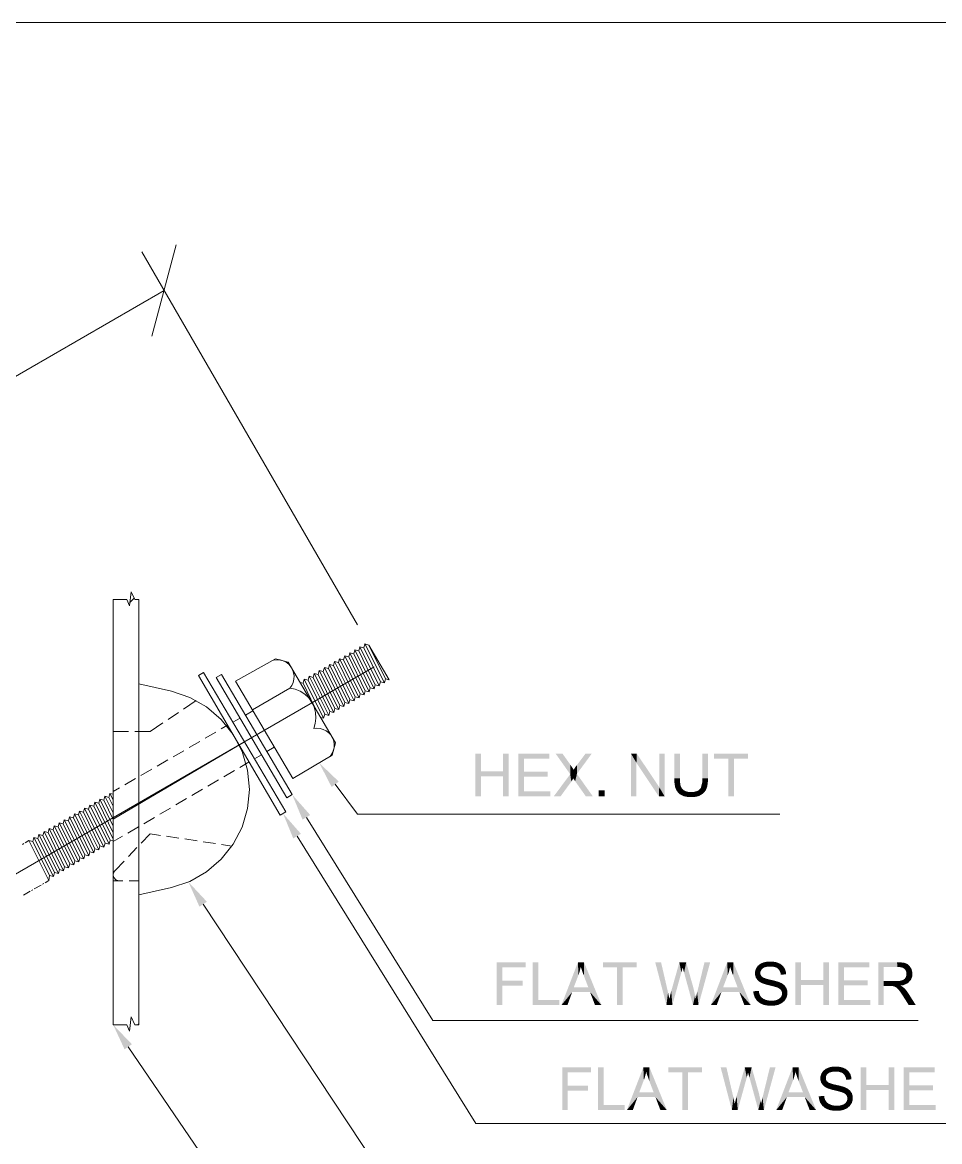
# Model space of a CAD drawing. Header units: millimetres. Extents: x 2 to 579, y 1 to 405.
# Drawn here: x 190.09 to 208.62, y 130.6 to 153.2 of the extents above; entities that cross this region are included whole.
import ezdxf

# ---------------------------------------------------------------- set-up
doc = ezdxf.new("R2010")
doc.units = ezdxf.units.MM
doc.linetypes.add('XKITLINE00', pattern=[0])
doc.layers.add('LinkedObject', color=7, linetype='Continuous', lineweight=0)

# ---------------------------------------------------------------- blocks, each defined once
blk = doc.blocks.new('*A4')
at = {"layer": 'LinkedObject'}
for color, points in [(7, [(199.352, 138.079), (199.238, 137.57), (199.238, 138.434)]), (7, [(199.352, 138.079), (199.238, 138.434), (199.352, 138.434)]), (7, [(199.915, 138.434), (199.801, 138.079), (199.801, 138.434)]), (7, [(199.801, 137.977), (199.801, 138.079), (199.915, 138.434)]), (7, [(199.801, 137.977), (199.915, 138.434), (199.915, 137.57)]), (7, [(200.221, 138.068), (200.107, 137.57), (200.107, 138.434)]), (7, [(200.221, 138.068), (200.107, 138.434), (200.221, 138.333)]), (7, [(200.732, 138.333), (200.107, 138.434), (200.732, 138.434)]), (7, [(200.221, 138.333), (200.107, 138.434), (200.732, 138.333)]), (7, [(200.999, 138.434), (201.155, 138.018), (200.861, 138.434)]), (7, [(201.156, 138.214), (201.155, 138.018), (200.999, 138.434)]), (7, [(201.29, 138.024), (201.292, 138.205), (201.59, 138.434)]), (7, [(201.59, 138.434), (201.292, 138.205), (201.465, 138.434)]), (7, [(202.383, 138.434), (202.493, 138.249), (202.383, 137.57)]), (7, [(202.493, 138.249), (202.383, 138.434), (202.5, 138.434)]), (7, [(202.493, 138.249), (202.5, 138.434), (202.945, 137.57)]), (7, [(202.945, 137.57), (202.5, 138.434), (202.953, 137.756)]), (7, [(203.063, 138.434), (202.953, 137.756), (202.953, 138.434)]), (7, [(203.063, 137.57), (202.953, 137.756), (203.063, 138.434)]), (7, [(203.371, 138.434), (203.257, 137.935), (203.257, 138.434)]), (7, [(203.371, 137.936), (203.257, 137.935), (203.371, 138.434)]), (7, [(203.936, 138.434), (203.822, 137.936), (203.822, 138.434)]), (7, [(203.936, 137.935), (203.822, 137.936), (203.936, 138.434)]), (7, [(204.062, 138.434), (204.346, 138.333), (204.062, 138.333)]), (7, [(204.46, 138.333), (204.346, 138.333), (204.062, 138.434)]), (7, [(204.46, 138.333), (204.062, 138.434), (204.746, 138.434)]), (7, [(204.46, 138.333), (204.746, 138.434), (204.746, 138.333)]), (6, [(196.481, 137.869), (196.336, 137.761), (196.086, 138.248)]), (7, [(201.18, 138.179), (201.155, 138.018), (201.156, 138.214)]), (7, [(201.214, 138.126), (201.155, 138.018), (201.18, 138.179)]), (7, [(201.224, 138.108), (201.155, 138.018), (201.214, 138.126)]), (7, [(201.238, 138.131), (201.29, 138.024), (201.224, 138.108)]), (7, [(201.272, 138.179), (201.29, 138.024), (201.238, 138.131)]), (7, [(201.292, 138.205), (201.29, 138.024), (201.272, 138.179)]), (7, [(202.383, 137.57), (202.493, 138.249), (202.493, 137.57)]), (7, [(204.346, 137.57), (204.46, 138.333), (204.46, 137.57)]), (7, [(204.346, 138.333), (204.46, 138.333), (204.346, 137.57)]), (7, [(199.352, 137.977), (199.238, 137.57), (199.352, 138.079)]), (7, [(199.238, 137.57), (199.352, 137.977), (199.352, 137.57)]), (7, [(199.352, 138.079), (199.801, 137.977), (199.352, 137.977)]), (7, [(199.801, 138.079), (199.801, 137.977), (199.352, 138.079)]), (7, [(199.801, 137.977), (199.915, 137.57), (199.801, 137.57)]), (7, [(200.221, 137.966), (200.107, 137.57), (200.221, 138.068)]), (7, [(200.221, 137.672), (200.107, 137.57), (200.221, 137.966)]), (7, [(200.7, 137.966), (200.221, 138.068), (200.7, 138.068)]), (7, [(200.221, 137.966), (200.221, 138.068), (200.7, 137.966)]), (7, [(201.155, 138.018), (201.178, 137.87), (200.822, 137.57)]), (7, [(201.155, 138.018), (201.224, 138.108), (201.29, 138.024)]), (7, [(201.29, 138.024), (201.219, 137.932), (201.155, 138.018)]), (7, [(201.178, 137.87), (201.155, 138.018), (201.184, 137.879)]), (7, [(201.184, 137.879), (201.155, 138.018), (201.204, 137.91)]), (7, [(201.204, 137.91), (201.155, 138.018), (201.219, 137.932)]), (7, [(201.219, 137.932), (201.29, 138.024), (201.227, 137.918)]), (7, [(201.227, 137.918), (201.29, 138.024), (201.245, 137.891)]), (7, [(201.245, 137.891), (201.29, 138.024), (201.254, 137.878)]), (7, [(201.254, 137.878), (201.29, 138.024), (201.472, 137.57)]), (7, [(201.472, 137.57), (201.29, 138.024), (201.613, 137.57)]), (7, [(203.371, 137.936), (203.257, 137.867), (203.257, 137.935)]), (7, [(203.371, 137.879), (203.257, 137.867), (203.371, 137.936)]), (7, [(203.795, 137.744), (203.936, 137.935), (203.907, 137.728)]), (7, [(203.822, 137.854), (203.936, 137.935), (203.795, 137.744)]), (7, [(203.936, 137.935), (203.822, 137.854), (203.822, 137.936)]), (7, [(203.907, 137.728), (203.936, 137.935), (203.922, 137.767)]), (7, [(203.922, 137.767), (203.936, 137.935), (203.936, 137.87)]), (7, [(200.107, 137.57), (200.221, 137.672), (200.752, 137.57)]), (7, [(200.752, 137.57), (200.221, 137.672), (200.752, 137.672)]), (7, [(200.822, 137.57), (201.178, 137.87), (200.959, 137.57)]), (7, [(201.851, 137.691), (201.73, 137.57), (201.73, 137.691)]), (7, [(201.851, 137.57), (201.73, 137.57), (201.851, 137.691)]), (7, [(202.953, 137.756), (203.063, 137.57), (202.945, 137.57)]), (7, [(203.371, 137.879), (203.29, 137.719), (203.257, 137.867)]), (7, [(203.257, 137.867), (203.29, 137.719), (203.274, 137.758)]), (7, [(203.382, 137.796), (203.29, 137.719), (203.371, 137.879)]), (7, [(203.29, 137.719), (203.382, 137.796), (203.392, 137.77)]), (7, [(203.403, 137.743), (203.29, 137.719), (203.392, 137.77)]), (7, [(203.403, 137.743), (203.4, 137.598), (203.29, 137.719)]), (7, [(203.29, 137.719), (203.4, 137.598), (203.307, 137.679)]), (7, [(203.307, 137.679), (203.4, 137.598), (203.362, 137.619)]), (7, [(203.439, 137.702), (203.4, 137.598), (203.403, 137.743)]), (7, [(203.4, 137.598), (203.439, 137.702), (203.464, 137.687)]), (7, [(203.49, 137.673), (203.4, 137.598), (203.464, 137.687)]), (7, [(203.49, 137.673), (203.599, 137.556), (203.4, 137.598)]), (7, [(203.552, 137.659), (203.599, 137.556), (203.49, 137.673)]), (7, [(203.8, 137.604), (203.652, 137.659), (203.742, 137.687)]), (7, [(203.769, 137.716), (203.839, 137.628), (203.742, 137.687)]), (7, [(203.742, 137.687), (203.839, 137.628), (203.8, 137.604)]), (7, [(203.907, 137.728), (203.769, 137.716), (203.795, 137.744)]), (7, [(203.892, 137.69), (203.769, 137.716), (203.907, 137.728)]), (7, [(203.839, 137.628), (203.769, 137.716), (203.892, 137.69)]), (6, [(195.903, 137.195), (195.75, 137.1), (195.541, 137.606)]), (7, [(203.4, 137.598), (203.599, 137.556), (203.439, 137.577)]), (7, [(203.439, 137.577), (203.599, 137.556), (203.538, 137.556)]), (7, [(203.599, 137.556), (203.552, 137.659), (203.589, 137.659)]), (7, [(203.652, 137.659), (203.599, 137.556), (203.589, 137.659)]), (7, [(203.599, 137.556), (203.652, 137.659), (203.661, 137.556)]), (7, [(203.762, 137.58), (203.652, 137.659), (203.8, 137.604)]), (7, [(203.661, 137.556), (203.652, 137.659), (203.762, 137.58)]), (6, [(195.715, 136.816), (195.562, 136.721), (195.354, 137.227)]), (6, [(193.817, 135.443), (193.667, 135.343), (193.444, 135.843)]), (7, [(199.787, 133.851), (199.673, 133.356), (199.673, 134.22)]), (7, [(199.787, 133.851), (199.673, 134.22), (199.787, 134.118)]), (7, [(200.255, 134.118), (199.673, 134.22), (200.255, 134.22)]), (7, [(199.787, 134.118), (199.673, 134.22), (200.255, 134.118)]), (7, [(200.512, 134.22), (200.398, 133.356), (200.398, 134.22)]), (7, [(200.512, 133.458), (200.398, 133.356), (200.512, 134.22)]), (7, [(201.311, 134.22), (201.322, 133.964), (200.979, 133.356)]), (7, [(201.322, 133.964), (201.311, 134.22), (201.337, 134.005)]), (7, [(201.337, 134.005), (201.311, 134.22), (201.36, 134.088)]), (7, [(201.36, 134.088), (201.311, 134.22), (201.369, 134.13)]), (7, [(201.434, 134.22), (201.369, 134.13), (201.311, 134.22)]), (7, [(201.369, 134.13), (201.434, 134.22), (201.379, 134.094)]), (7, [(201.379, 134.094), (201.434, 134.22), (201.41, 134.005)]), (7, [(201.41, 134.005), (201.434, 134.22), (201.43, 133.95)]), (7, [(201.43, 133.95), (201.434, 134.22), (201.521, 133.712)]), (7, [(201.521, 133.712), (201.434, 134.22), (201.556, 133.618)]), (7, [(201.556, 133.618), (201.434, 134.22), (201.786, 133.356)]), (7, [(201.814, 134.22), (202.098, 134.118), (201.814, 134.118)]), (7, [(202.212, 134.118), (202.098, 134.118), (201.814, 134.22)]), (7, [(202.212, 134.118), (201.814, 134.22), (202.498, 134.22)]), (7, [(202.098, 133.356), (202.212, 134.118), (202.212, 133.356)]), (7, [(202.098, 134.118), (202.212, 134.118), (202.098, 133.356)]), (7, [(202.212, 134.118), (202.498, 134.22), (202.498, 134.118)]), (7, [(202.99, 134.22), (203.099, 133.356), (202.872, 134.22)]), (7, [(203.121, 133.654), (203.099, 133.356), (202.99, 134.22)]), (7, [(203.36, 134.22), (203.4, 134.014), (203.196, 133.637)]), (7, [(203.4, 134.014), (203.36, 134.22), (203.406, 134.035)]), (7, [(203.406, 134.035), (203.36, 134.22), (203.419, 134.086)]), (7, [(203.419, 134.086), (203.36, 134.22), (203.426, 134.116)]), (7, [(203.498, 134.22), (203.426, 134.116), (203.36, 134.22)]), (7, [(203.426, 134.116), (203.498, 134.22), (203.428, 134.106)]), (7, [(203.428, 134.106), (203.498, 134.22), (203.442, 134.056)]), (7, [(203.442, 134.056), (203.498, 134.22), (203.454, 134.014)]), (7, [(203.454, 134.014), (203.498, 134.22), (203.621, 133.783)]), (7, [(203.982, 134.22), (203.732, 133.665), (203.867, 134.22)]), (7, [(203.746, 133.356), (203.732, 133.665), (203.982, 134.22)]), (7, [(204.326, 134.22), (204.338, 133.964), (203.995, 133.356)]), (7, [(204.338, 133.964), (204.326, 134.22), (204.353, 134.005)]), (7, [(204.353, 134.005), (204.326, 134.22), (204.376, 134.088)]), (7, [(204.376, 134.088), (204.326, 134.22), (204.384, 134.13)]), (7, [(204.449, 134.22), (204.384, 134.13), (204.326, 134.22)]), (7, [(204.384, 134.13), (204.449, 134.22), (204.395, 134.094)]), (7, [(204.395, 134.094), (204.449, 134.22), (204.425, 134.005)]), (7, [(204.425, 134.005), (204.449, 134.22), (204.446, 133.95)]), (7, [(204.446, 133.95), (204.449, 134.22), (204.536, 133.712)]), (7, [(204.536, 133.712), (204.449, 134.22), (204.572, 133.618)]), (7, [(204.572, 133.618), (204.449, 134.22), (204.802, 133.356)]), (7, [(204.925, 134.119), (204.888, 133.997), (204.906, 134.091)]), (7, [(205.021, 134.077), (204.888, 133.997), (204.925, 134.119)]), (7, [(204.906, 134.091), (204.888, 133.997), (204.888, 134.03)]), (7, [(204.997, 134.031), (204.888, 133.997), (205.021, 134.077)]), (7, [(204.943, 134.148), (205.045, 134.096), (204.925, 134.119)]), (7, [(204.925, 134.119), (205.045, 134.096), (205.021, 134.077)]), (7, [(204.997, 134.191), (205.045, 134.096), (204.943, 134.148)]), (7, [(205.069, 134.115), (204.997, 134.191), (205.033, 134.206)]), (7, [(205.045, 134.096), (204.997, 134.191), (205.069, 134.115)]), (7, [(205.069, 134.22), (205.144, 134.134), (205.033, 134.206)]), (7, [(205.033, 134.206), (205.144, 134.134), (205.069, 134.115)]), (7, [(205.148, 134.235), (205.144, 134.134), (205.069, 134.22)]), (7, [(205.191, 134.235), (205.144, 134.134), (205.148, 134.235)]), (7, [(205.144, 134.134), (205.191, 134.235), (205.196, 134.134)]), (7, [(205.191, 134.235), (205.246, 134.134), (205.196, 134.134)]), (7, [(205.324, 134.22), (205.191, 134.235), (205.239, 134.235)]), (7, [(205.361, 134.204), (205.191, 134.235), (205.324, 134.22)]), (7, [(205.321, 134.113), (205.191, 134.235), (205.361, 134.204)]), (7, [(205.246, 134.134), (205.191, 134.235), (205.321, 134.113)]), (7, [(205.361, 134.204), (205.346, 134.092), (205.321, 134.113)]), (7, [(205.397, 134.189), (205.346, 134.092), (205.361, 134.204)]), (7, [(205.346, 134.092), (205.397, 134.189), (205.372, 134.071)]), (7, [(205.372, 134.071), (205.397, 134.189), (205.473, 134.113)]), (7, [(205.473, 134.113), (205.402, 134.009), (205.372, 134.071)]), (7, [(205.473, 134.113), (205.397, 134.189), (205.454, 134.143)]), (7, [(205.493, 134.083), (205.402, 134.009), (205.473, 134.113)]), (7, [(205.514, 134.015), (205.402, 134.009), (205.493, 134.083)]), (7, [(205.816, 133.865), (205.702, 133.356), (205.702, 134.22)]), (7, [(205.816, 133.865), (205.702, 134.22), (205.816, 134.22)]), (7, [(206.379, 134.22), (206.265, 133.865), (206.265, 134.22)]), (7, [(206.265, 133.763), (206.265, 133.865), (206.379, 134.22)]), (7, [(206.265, 133.763), (206.379, 134.22), (206.379, 133.356)]), (7, [(206.685, 133.854), (206.571, 133.356), (206.571, 134.22)]), (7, [(206.685, 133.854), (206.571, 134.22), (206.685, 134.118)]), (7, [(207.195, 134.118), (206.571, 134.22), (207.195, 134.22)]), (7, [(206.685, 134.118), (206.571, 134.22), (207.195, 134.118)]), (7, [(207.489, 133.839), (207.375, 133.356), (207.375, 134.22)]), (7, [(207.375, 134.22), (207.489, 134.125), (207.489, 133.839)]), (7, [(207.762, 134.125), (207.375, 134.22), (207.757, 134.22)]), (7, [(207.489, 134.125), (207.375, 134.22), (207.762, 134.125)]), (7, [(207.757, 134.22), (207.81, 134.125), (207.762, 134.125)]), (7, [(207.903, 134.209), (207.757, 134.22), (207.815, 134.22)]), (7, [(207.933, 134.197), (207.757, 134.22), (207.903, 134.209)]), (7, [(207.88, 134.106), (207.757, 134.22), (207.933, 134.197)]), (7, [(207.81, 134.125), (207.757, 134.22), (207.88, 134.106)]), (7, [(207.933, 134.197), (207.903, 134.086), (207.88, 134.106)]), (7, [(207.963, 134.186), (207.903, 134.086), (207.933, 134.197)]), (7, [(207.903, 134.086), (207.963, 134.186), (207.925, 134.066)]), (7, [(207.925, 134.066), (207.963, 134.186), (208.029, 134.115)]), (7, [(208.029, 134.115), (207.947, 134.016), (207.925, 134.066)]), (7, [(208.047, 134.085), (207.947, 134.016), (208.029, 134.115)]), (7, [(208.065, 134.02), (207.947, 134.016), (208.047, 134.085)]), (7, [(208.029, 134.115), (207.963, 134.186), (208.011, 134.144)]), (7, [(199.787, 133.749), (199.673, 133.356), (199.787, 133.851)]), (7, [(200.192, 133.749), (199.787, 133.851), (200.192, 133.851)]), (7, [(199.787, 133.749), (199.787, 133.851), (200.192, 133.749)]), (7, [(200.979, 133.356), (201.322, 133.964), (201.227, 133.712)]), (7, [(203.196, 133.637), (203.4, 134.014), (203.218, 133.356)]), (7, [(203.621, 133.783), (203.635, 133.356), (203.454, 134.014)]), (7, [(203.995, 133.356), (204.338, 133.964), (204.243, 133.712)]), (7, [(204.888, 133.997), (204.997, 134.031), (204.997, 134.004)]), (7, [(204.997, 133.981), (204.888, 133.997), (204.997, 134.004)]), (7, [(204.888, 133.997), (204.997, 133.981), (204.888, 133.967)]), (7, [(204.888, 133.967), (204.997, 133.981), (204.903, 133.913)]), (7, [(204.903, 133.913), (204.997, 133.981), (204.918, 133.889)]), (7, [(204.918, 133.889), (204.997, 133.981), (205.014, 133.943)]), (7, [(205.014, 133.943), (204.979, 133.825), (204.918, 133.889)]), (7, [(204.918, 133.889), (204.979, 133.825), (204.933, 133.865)]), (7, [(205.031, 133.928), (204.979, 133.825), (205.014, 133.943)]), (7, [(204.979, 133.825), (205.031, 133.928), (205.01, 133.809)]), (7, [(205.01, 133.809), (205.031, 133.928), (205.047, 133.913)]), (7, [(205.01, 133.809), (205.047, 133.913), (205.034, 133.796)]), (7, [(205.034, 133.796), (205.047, 133.913), (205.117, 133.769)]), (7, [(205.117, 133.769), (205.047, 133.913), (205.134, 133.882)]), (7, [(205.117, 133.769), (205.134, 133.882), (205.176, 133.755)]), (7, [(205.176, 133.755), (205.134, 133.882), (205.203, 133.866)]), (7, [(205.176, 133.755), (205.203, 133.866), (205.236, 133.74)]), (7, [(205.236, 133.74), (205.203, 133.866), (205.273, 133.85)]), (7, [(205.236, 133.74), (205.273, 133.85), (205.313, 133.719)]), (7, [(205.313, 133.719), (205.273, 133.85), (205.33, 133.713)]), (7, [(205.33, 133.713), (205.273, 133.85), (205.357, 133.702)]), (7, [(205.368, 133.823), (205.357, 133.702), (205.273, 133.85)]), (7, [(205.516, 133.977), (205.402, 134.009), (205.514, 134.015)]), (7, [(205.402, 134.009), (205.516, 133.977), (205.406, 133.968)]), (7, [(205.816, 133.763), (205.702, 133.356), (205.816, 133.865)]), (7, [(205.816, 133.865), (206.265, 133.763), (205.816, 133.763)]), (7, [(206.265, 133.865), (206.265, 133.763), (205.816, 133.865)]), (7, [(206.685, 133.752), (206.571, 133.356), (206.685, 133.854)]), (7, [(207.163, 133.752), (206.685, 133.854), (207.163, 133.854)]), (7, [(206.685, 133.752), (206.685, 133.854), (207.163, 133.752)]), (7, [(207.489, 133.839), (207.489, 133.74), (207.375, 133.356)]), (7, [(207.622, 133.74), (207.489, 133.839), (207.735, 133.839)]), (7, [(207.489, 133.74), (207.489, 133.839), (207.622, 133.74)]), (7, [(207.622, 133.74), (207.735, 133.839), (207.644, 133.74)]), (7, [(207.644, 133.74), (207.735, 133.839), (207.675, 133.738)]), (7, [(207.675, 133.738), (207.735, 133.839), (207.685, 133.736)]), (7, [(207.685, 133.736), (207.735, 133.839), (207.698, 133.733)]), (7, [(207.698, 133.733), (207.735, 133.839), (207.724, 133.721)]), (7, [(207.724, 133.721), (207.735, 133.839), (207.774, 133.839)]), (7, [(207.724, 133.721), (207.774, 133.839), (207.737, 133.713)]), (7, [(207.774, 133.839), (207.822, 133.75), (207.737, 133.713)]), (7, [(207.835, 133.848), (207.822, 133.75), (207.774, 133.839)]), (7, [(207.822, 133.75), (207.835, 133.848), (207.884, 133.758)]), (7, [(207.857, 133.856), (208.005, 133.83), (207.835, 133.848)]), (7, [(207.975, 133.798), (207.835, 133.848), (208.005, 133.83)]), (7, [(207.884, 133.758), (207.835, 133.848), (207.975, 133.798)]), (7, [(207.879, 133.864), (208.005, 133.83), (207.857, 133.856)]), (7, [(208.005, 133.83), (207.879, 133.864), (207.913, 133.89)]), (7, [(207.924, 133.908), (208.005, 133.83), (207.913, 133.89)]), (7, [(207.936, 133.925), (208.005, 133.83), (207.924, 133.908)]), (7, [(207.936, 133.925), (208.065, 133.985), (208.005, 133.83)]), (7, [(207.947, 133.964), (208.065, 133.985), (207.936, 133.925)]), (7, [(208.065, 133.985), (207.947, 134.016), (208.065, 134.02)]), (7, [(207.947, 134.016), (208.065, 133.985), (207.947, 133.985)]), (7, [(208.065, 133.985), (207.947, 133.964), (207.947, 133.985)]), (7, [(208.005, 133.83), (208.065, 133.985), (208.035, 133.861)]), (7, [(208.035, 133.861), (208.065, 133.985), (208.065, 133.939)]), (7, [(199.673, 133.356), (199.787, 133.749), (199.787, 133.356)]), (7, [(201.195, 133.618), (200.979, 133.356), (201.227, 133.712)]), (7, [(200.979, 133.356), (201.195, 133.618), (201.1, 133.356)]), (7, [(201.227, 133.712), (201.556, 133.618), (201.195, 133.618)]), (7, [(201.521, 133.712), (201.556, 133.618), (201.227, 133.712)]), (7, [(201.556, 133.618), (201.786, 133.356), (201.656, 133.356)]), (7, [(203.131, 133.609), (203.099, 133.356), (203.121, 133.654)]), (7, [(203.149, 133.521), (203.099, 133.356), (203.131, 133.609)]), (7, [(203.193, 133.626), (203.218, 133.356), (203.173, 133.546)]), (7, [(203.196, 133.637), (203.218, 133.356), (203.193, 133.626)]), (7, [(203.644, 133.701), (203.635, 133.356), (203.621, 133.783)]), (7, [(203.678, 133.549), (203.635, 133.356), (203.644, 133.701)]), (7, [(203.719, 133.612), (203.746, 133.356), (203.697, 133.518)]), (7, [(203.732, 133.665), (203.746, 133.356), (203.719, 133.612)]), (7, [(204.21, 133.618), (203.995, 133.356), (204.243, 133.712)]), (7, [(203.995, 133.356), (204.21, 133.618), (204.115, 133.356)]), (7, [(204.243, 133.712), (204.572, 133.618), (204.21, 133.618)]), (7, [(204.536, 133.712), (204.572, 133.618), (204.243, 133.712)]), (7, [(204.572, 133.618), (204.802, 133.356), (204.672, 133.356)]), (7, [(204.968, 133.611), (204.856, 133.634), (204.964, 133.643)]), (7, [(204.856, 133.634), (204.903, 133.479), (204.857, 133.59)]), (7, [(204.968, 133.611), (204.903, 133.479), (204.856, 133.634)]), (7, [(204.985, 133.558), (204.903, 133.479), (204.968, 133.611)]), (7, [(205.394, 133.811), (205.357, 133.702), (205.368, 133.823)]), (7, [(205.357, 133.702), (205.394, 133.811), (205.396, 133.677)]), (7, [(205.396, 133.677), (205.394, 133.811), (205.432, 133.794)]), (7, [(205.396, 133.677), (205.432, 133.794), (205.408, 133.662)]), (7, [(205.408, 133.662), (205.432, 133.794), (205.42, 133.646)]), (7, [(205.432, 133.794), (205.506, 133.723), (205.42, 133.646)]), (7, [(205.42, 133.646), (205.506, 133.723), (205.432, 133.611)]), (7, [(205.506, 133.723), (205.432, 133.794), (205.488, 133.75)]), (7, [(205.432, 133.611), (205.506, 133.723), (205.524, 133.696)]), (7, [(205.432, 133.611), (205.524, 133.696), (205.432, 133.591)]), (7, [(205.432, 133.591), (205.524, 133.696), (205.432, 133.571)]), (7, [(205.524, 133.696), (205.542, 133.6), (205.432, 133.571)]), (7, [(205.542, 133.6), (205.524, 133.696), (205.542, 133.635)]), (7, [(205.702, 133.356), (205.816, 133.763), (205.816, 133.356)]), (7, [(206.265, 133.763), (206.379, 133.356), (206.265, 133.356)]), (7, [(206.685, 133.458), (206.571, 133.356), (206.685, 133.752)]), (7, [(207.375, 133.356), (207.489, 133.74), (207.489, 133.356)]), (7, [(207.737, 133.713), (207.822, 133.75), (207.75, 133.705)]), (7, [(207.822, 133.75), (207.779, 133.676), (207.75, 133.705)]), (7, [(207.844, 133.739), (207.779, 133.676), (207.822, 133.75)]), (7, [(207.779, 133.676), (207.844, 133.739), (207.795, 133.655)]), (7, [(207.795, 133.655), (207.844, 133.739), (207.811, 133.635)]), (7, [(207.811, 133.635), (207.844, 133.739), (207.89, 133.707)]), (7, [(207.89, 133.707), (207.853, 133.575), (207.811, 133.635)]), (7, [(207.89, 133.707), (207.844, 133.739), (207.879, 133.717)]), (7, [(207.916, 133.684), (207.853, 133.575), (207.89, 133.707)]), (7, [(207.963, 133.626), (207.853, 133.575), (207.916, 133.684)]), (7, [(207.853, 133.575), (207.963, 133.626), (207.878, 133.536)]), (7, [(207.878, 133.536), (207.963, 133.626), (207.985, 133.592)]), (7, [(200.398, 133.356), (200.512, 133.458), (200.937, 133.356)]), (7, [(200.937, 133.356), (200.512, 133.458), (200.937, 133.458)]), (7, [(203.157, 133.477), (203.099, 133.356), (203.149, 133.521)]), (7, [(203.157, 133.477), (203.218, 133.356), (203.099, 133.356)]), (7, [(203.173, 133.546), (203.218, 133.356), (203.157, 133.477)]), (7, [(203.689, 133.477), (203.635, 133.356), (203.678, 133.549)]), (7, [(203.689, 133.477), (203.746, 133.356), (203.635, 133.356)]), (7, [(203.697, 133.518), (203.746, 133.356), (203.689, 133.477)]), (7, [(204.857, 133.59), (204.903, 133.479), (204.881, 133.513)]), (7, [(204.903, 133.479), (204.985, 133.558), (204.926, 133.444)]), (7, [(204.926, 133.444), (204.985, 133.558), (204.988, 133.393)]), (7, [(204.999, 133.537), (204.988, 133.393), (204.985, 133.558)]), (7, [(205.013, 133.516), (204.988, 133.393), (204.999, 133.537)]), (7, [(205.013, 133.516), (205.027, 133.376), (204.988, 133.393)]), (7, [(205.057, 133.482), (205.027, 133.376), (205.013, 133.516)]), (7, [(205.027, 133.376), (205.057, 133.482), (205.067, 133.359)]), (7, [(205.086, 133.469), (205.067, 133.359), (205.057, 133.482)]), (7, [(205.115, 133.457), (205.067, 133.359), (205.086, 133.469)]), (7, [(205.115, 133.457), (205.165, 133.342), (205.067, 133.359)]), (7, [(205.181, 133.444), (205.165, 133.342), (205.115, 133.457)]), (7, [(205.181, 133.444), (205.223, 133.342), (205.165, 133.342)]), (7, [(205.218, 133.444), (205.223, 133.342), (205.181, 133.444)]), (7, [(205.218, 133.444), (205.269, 133.342), (205.223, 133.342)]), (7, [(205.251, 133.444), (205.269, 133.342), (205.218, 133.444)]), (7, [(205.308, 133.453), (205.389, 133.376), (205.251, 133.444)]), (7, [(205.251, 133.444), (205.389, 133.376), (205.269, 133.342)]), (7, [(205.269, 133.342), (205.389, 133.376), (205.352, 133.359)]), (7, [(205.333, 133.463), (205.483, 133.44), (205.308, 133.453)]), (7, [(205.426, 133.393), (205.308, 133.453), (205.483, 133.44)]), (7, [(205.389, 133.376), (205.308, 133.453), (205.426, 133.393)]), (7, [(205.358, 133.473), (205.483, 133.44), (205.333, 133.463)]), (7, [(205.395, 133.5), (205.502, 133.47), (205.358, 133.473)]), (7, [(205.358, 133.473), (205.502, 133.47), (205.483, 133.44)]), (7, [(205.408, 133.517), (205.522, 133.501), (205.395, 133.5)]), (7, [(205.502, 133.47), (205.395, 133.5), (205.522, 133.501)]), (7, [(205.42, 133.534), (205.522, 133.501), (205.408, 133.517)]), (7, [(205.42, 133.534), (205.542, 133.6), (205.522, 133.501)]), (7, [(205.432, 133.571), (205.542, 133.6), (205.42, 133.534)]), (7, [(205.522, 133.501), (205.542, 133.6), (205.542, 133.566)]), (7, [(206.571, 133.356), (206.685, 133.458), (207.215, 133.356)]), (7, [(207.215, 133.356), (206.685, 133.458), (207.215, 133.458)]), (7, [(207.878, 133.536), (207.985, 133.592), (207.992, 133.356)]), (7, [(207.992, 133.356), (207.985, 133.592), (208.134, 133.356)]), (6, [(192.303, 132.564), (192.154, 132.462), (191.924, 132.959)]), (7, [(201.107, 131.729), (200.993, 131.235), (200.993, 132.099)]), (7, [(201.107, 131.729), (200.993, 132.099), (201.107, 131.997)]), (7, [(201.575, 131.997), (200.993, 132.099), (201.575, 132.099)]), (7, [(201.107, 131.997), (200.993, 132.099), (201.575, 131.997)]), (7, [(201.833, 132.099), (201.719, 131.235), (201.719, 132.099)]), (7, [(201.833, 131.337), (201.719, 131.235), (201.833, 132.099)]), (7, [(202.632, 132.099), (202.643, 131.843), (202.3, 131.235)]), (7, [(202.643, 131.843), (202.632, 132.099), (202.658, 131.884)]), (7, [(202.658, 131.884), (202.632, 132.099), (202.681, 131.966)]), (7, [(202.681, 131.966), (202.632, 132.099), (202.69, 132.008)]), (7, [(202.755, 132.099), (202.69, 132.008), (202.632, 132.099)]), (7, [(202.69, 132.008), (202.755, 132.099), (202.7, 131.973)]), (7, [(202.7, 131.973), (202.755, 132.099), (202.731, 131.883)]), (7, [(202.731, 131.883), (202.755, 132.099), (202.751, 131.828)]), (7, [(202.751, 131.828), (202.755, 132.099), (202.841, 131.59)]), (7, [(202.841, 131.59), (202.755, 132.099), (202.877, 131.497)]), (7, [(202.877, 131.497), (202.755, 132.099), (203.107, 131.235)]), (7, [(203.134, 132.099), (203.418, 131.997), (203.134, 131.997)]), (7, [(203.532, 131.997), (203.418, 131.997), (203.134, 132.099)]), (7, [(203.532, 131.997), (203.134, 132.099), (203.818, 132.099)]), (7, [(203.532, 131.997), (203.818, 132.099), (203.818, 131.997)]), (7, [(204.31, 132.099), (204.42, 131.235), (204.193, 132.099)]), (7, [(204.441, 131.532), (204.42, 131.235), (204.31, 132.099)]), (7, [(204.681, 132.099), (204.721, 131.893), (204.516, 131.515)]), (7, [(204.721, 131.893), (204.681, 132.099), (204.726, 131.914)]), (7, [(204.726, 131.914), (204.681, 132.099), (204.74, 131.965)]), (7, [(204.74, 131.965), (204.681, 132.099), (204.747, 131.995)]), (7, [(204.819, 132.099), (204.747, 131.995), (204.681, 132.099)]), (7, [(204.747, 131.995), (204.819, 132.099), (204.749, 131.985)]), (7, [(204.749, 131.985), (204.819, 132.099), (204.763, 131.934)]), (7, [(204.763, 131.934), (204.819, 132.099), (204.775, 131.893)]), (7, [(204.775, 131.893), (204.819, 132.099), (204.942, 131.661)]), (7, [(205.303, 132.099), (205.053, 131.543), (205.188, 132.099)]), (7, [(205.067, 131.235), (205.053, 131.543), (205.303, 132.099)]), (7, [(205.647, 132.099), (205.658, 131.843), (205.315, 131.235)]), (7, [(205.658, 131.843), (205.647, 132.099), (205.673, 131.884)]), (7, [(205.673, 131.884), (205.647, 132.099), (205.696, 131.966)]), (7, [(205.696, 131.966), (205.647, 132.099), (205.705, 132.008)]), (7, [(205.77, 132.099), (205.705, 132.008), (205.647, 132.099)]), (7, [(205.705, 132.008), (205.77, 132.099), (205.715, 131.973)]), (7, [(205.715, 131.973), (205.77, 132.099), (205.746, 131.883)]), (7, [(205.746, 131.883), (205.77, 132.099), (205.766, 131.828)]), (7, [(205.766, 131.828), (205.77, 132.099), (205.857, 131.59)]), (7, [(205.857, 131.59), (205.77, 132.099), (205.892, 131.497)]), (7, [(205.892, 131.497), (205.77, 132.099), (206.122, 131.235)]), (7, [(206.264, 132.026), (206.365, 131.974), (206.245, 131.998)]), (7, [(206.318, 132.069), (206.365, 131.974), (206.264, 132.026)]), (7, [(206.389, 131.993), (206.318, 132.069), (206.354, 132.084)]), (7, [(206.365, 131.974), (206.318, 132.069), (206.389, 131.993)]), (7, [(206.389, 132.099), (206.465, 132.012), (206.354, 132.084)]), (7, [(206.354, 132.084), (206.465, 132.012), (206.389, 131.993)]), (7, [(206.468, 132.114), (206.465, 132.012), (206.389, 132.099)]), (7, [(206.512, 132.114), (206.465, 132.012), (206.468, 132.114)]), (7, [(206.465, 132.012), (206.512, 132.114), (206.516, 132.012)]), (7, [(206.512, 132.114), (206.566, 132.012), (206.516, 132.012)]), (7, [(206.645, 132.098), (206.512, 132.114), (206.56, 132.114)]), (7, [(206.681, 132.083), (206.512, 132.114), (206.645, 132.098)]), (7, [(206.641, 131.991), (206.512, 132.114), (206.681, 132.083)]), (7, [(206.566, 132.012), (206.512, 132.114), (206.641, 131.991)]), (7, [(206.681, 132.083), (206.667, 131.971), (206.641, 131.991)]), (7, [(206.718, 132.067), (206.667, 131.971), (206.681, 132.083)]), (7, [(206.667, 131.971), (206.718, 132.067), (206.692, 131.95)]), (7, [(206.692, 131.95), (206.718, 132.067), (206.794, 131.991)]), (7, [(206.794, 131.991), (206.718, 132.067), (206.774, 132.022)]), (7, [(207.136, 131.744), (207.022, 131.235), (207.022, 132.099)]), (7, [(207.136, 131.744), (207.022, 132.099), (207.136, 132.099)]), (7, [(207.7, 132.099), (207.585, 131.744), (207.585, 132.099)]), (7, [(207.585, 131.642), (207.585, 131.744), (207.7, 132.099)]), (7, [(207.585, 131.642), (207.7, 132.099), (207.7, 131.235)]), (7, [(208.005, 131.732), (207.891, 131.235), (207.891, 132.099)]), (7, [(208.005, 131.732), (207.891, 132.099), (208.005, 131.997)]), (7, [(208.516, 131.997), (207.891, 132.099), (208.516, 132.099)]), (7, [(208.005, 131.997), (207.891, 132.099), (208.516, 131.997)]), (7, [(202.3, 131.235), (202.643, 131.843), (202.548, 131.59)]), (7, [(203.418, 131.235), (203.532, 131.997), (203.532, 131.235)]), (7, [(203.418, 131.997), (203.532, 131.997), (203.418, 131.235)]), (7, [(204.516, 131.515), (204.721, 131.893), (204.539, 131.235)]), (7, [(204.942, 131.661), (204.955, 131.235), (204.775, 131.893)]), (7, [(205.315, 131.235), (205.658, 131.843), (205.563, 131.59)]), (7, [(206.245, 131.998), (206.208, 131.875), (206.227, 131.969)]), (7, [(206.342, 131.955), (206.208, 131.875), (206.245, 131.998)]), (7, [(206.227, 131.969), (206.208, 131.875), (206.208, 131.908)]), (7, [(206.318, 131.91), (206.208, 131.875), (206.342, 131.955)]), (7, [(206.208, 131.875), (206.318, 131.91), (206.318, 131.883)]), (7, [(206.318, 131.859), (206.208, 131.875), (206.318, 131.883)]), (7, [(206.208, 131.875), (206.318, 131.859), (206.208, 131.845)]), (7, [(206.208, 131.845), (206.318, 131.859), (206.223, 131.792)]), (7, [(206.223, 131.792), (206.318, 131.859), (206.239, 131.768)]), (7, [(206.239, 131.768), (206.318, 131.859), (206.335, 131.821)]), (7, [(206.335, 131.821), (206.3, 131.703), (206.239, 131.768)]), (7, [(206.245, 131.998), (206.365, 131.974), (206.342, 131.955)]), (7, [(206.352, 131.806), (206.3, 131.703), (206.335, 131.821)]), (7, [(206.3, 131.703), (206.352, 131.806), (206.33, 131.687)]), (7, [(206.33, 131.687), (206.352, 131.806), (206.368, 131.791)]), (7, [(206.794, 131.991), (206.722, 131.888), (206.692, 131.95)]), (7, [(206.814, 131.961), (206.722, 131.888), (206.794, 131.991)]), (7, [(206.835, 131.893), (206.722, 131.888), (206.814, 131.961)]), (7, [(206.836, 131.855), (206.722, 131.888), (206.835, 131.893)]), (7, [(206.722, 131.888), (206.836, 131.855), (206.727, 131.847)]), (7, [(201.107, 131.627), (200.993, 131.235), (201.107, 131.729)]), (7, [(200.993, 131.235), (201.107, 131.627), (201.107, 131.235)]), (7, [(201.512, 131.627), (201.107, 131.729), (201.512, 131.729)]), (7, [(201.107, 131.627), (201.107, 131.729), (201.512, 131.627)]), (7, [(202.515, 131.497), (202.3, 131.235), (202.548, 131.59)]), (7, [(202.548, 131.59), (202.877, 131.497), (202.515, 131.497)]), (7, [(202.841, 131.59), (202.877, 131.497), (202.548, 131.59)]), (7, [(204.965, 131.58), (204.955, 131.235), (204.942, 131.661)]), (7, [(204.999, 131.427), (204.955, 131.235), (204.965, 131.58)]), (7, [(205.531, 131.497), (205.315, 131.235), (205.563, 131.59)]), (7, [(205.563, 131.59), (205.892, 131.497), (205.531, 131.497)]), (7, [(205.857, 131.59), (205.892, 131.497), (205.563, 131.59)]), (7, [(206.239, 131.768), (206.3, 131.703), (206.254, 131.743)]), (7, [(206.33, 131.687), (206.368, 131.791), (206.354, 131.674)]), (7, [(206.354, 131.674), (206.368, 131.791), (206.438, 131.647)]), (7, [(206.438, 131.647), (206.368, 131.791), (206.454, 131.76)]), (7, [(206.438, 131.647), (206.454, 131.76), (206.497, 131.633)]), (7, [(206.497, 131.633), (206.454, 131.76), (206.524, 131.744)]), (7, [(206.497, 131.633), (206.524, 131.744), (206.556, 131.619)]), (7, [(206.556, 131.619), (206.524, 131.744), (206.593, 131.729)]), (7, [(206.556, 131.619), (206.593, 131.729), (206.633, 131.598)]), (7, [(206.633, 131.598), (206.593, 131.729), (206.651, 131.591)]), (7, [(206.651, 131.591), (206.593, 131.729), (206.678, 131.581)]), (7, [(206.689, 131.701), (206.678, 131.581), (206.593, 131.729)]), (7, [(206.715, 131.689), (206.678, 131.581), (206.689, 131.701)]), (7, [(206.678, 131.581), (206.715, 131.689), (206.717, 131.555)]), (7, [(206.717, 131.555), (206.715, 131.689), (206.753, 131.672)]), (7, [(206.717, 131.555), (206.753, 131.672), (206.729, 131.54)]), (7, [(206.729, 131.54), (206.753, 131.672), (206.741, 131.525)]), (7, [(206.753, 131.672), (206.826, 131.601), (206.741, 131.525)]), (7, [(206.741, 131.525), (206.826, 131.601), (206.753, 131.489)]), (7, [(206.826, 131.601), (206.753, 131.672), (206.808, 131.628)]), (7, [(206.753, 131.489), (206.826, 131.601), (206.844, 131.575)]), (7, [(206.753, 131.489), (206.844, 131.575), (206.753, 131.469)]), (7, [(206.753, 131.469), (206.844, 131.575), (206.753, 131.449)]), (7, [(206.844, 131.575), (206.862, 131.479), (206.753, 131.449)]), (7, [(206.862, 131.479), (206.844, 131.575), (206.862, 131.513)]), (7, [(207.136, 131.642), (207.022, 131.235), (207.136, 131.744)]), (7, [(207.022, 131.235), (207.136, 131.642), (207.136, 131.235)]), (7, [(207.136, 131.744), (207.585, 131.642), (207.136, 131.642)]), (7, [(207.585, 131.744), (207.585, 131.642), (207.136, 131.744)]), (7, [(207.585, 131.642), (207.7, 131.235), (207.585, 131.235)]), (7, [(208.005, 131.631), (207.891, 131.235), (208.005, 131.732)]), (7, [(208.005, 131.337), (207.891, 131.235), (208.005, 131.631)]), (7, [(208.484, 131.631), (208.005, 131.732), (208.484, 131.732)]), (7, [(208.005, 131.631), (208.005, 131.732), (208.484, 131.631)]), (7, [(202.3, 131.235), (202.515, 131.497), (202.42, 131.235)]), (7, [(202.877, 131.497), (203.107, 131.235), (202.977, 131.235)]), (7, [(204.452, 131.488), (204.42, 131.235), (204.441, 131.532)]), (7, [(204.47, 131.399), (204.42, 131.235), (204.452, 131.488)]), (7, [(204.477, 131.356), (204.42, 131.235), (204.47, 131.399)]), (7, [(204.477, 131.356), (204.539, 131.235), (204.42, 131.235)]), (7, [(204.494, 131.425), (204.539, 131.235), (204.477, 131.356)]), (7, [(204.514, 131.505), (204.539, 131.235), (204.494, 131.425)]), (7, [(204.516, 131.515), (204.539, 131.235), (204.514, 131.505)]), (7, [(205.009, 131.356), (204.955, 131.235), (204.999, 131.427)]), (7, [(205.009, 131.356), (205.067, 131.235), (204.955, 131.235)]), (7, [(205.018, 131.396), (205.067, 131.235), (205.009, 131.356)]), (7, [(205.04, 131.49), (205.067, 131.235), (205.018, 131.396)]), (7, [(205.053, 131.543), (205.067, 131.235), (205.04, 131.49)]), (7, [(205.315, 131.235), (205.531, 131.497), (205.436, 131.235)]), (7, [(205.892, 131.497), (206.122, 131.235), (205.992, 131.235)]), (7, [(206.288, 131.489), (206.176, 131.512), (206.284, 131.522)]), (7, [(206.176, 131.512), (206.224, 131.357), (206.177, 131.469)]), (7, [(206.288, 131.489), (206.224, 131.357), (206.176, 131.512)]), (7, [(206.177, 131.469), (206.224, 131.357), (206.201, 131.391)]), (7, [(206.306, 131.436), (206.224, 131.357), (206.288, 131.489)]), (7, [(206.224, 131.357), (206.306, 131.436), (206.246, 131.323)]), (7, [(206.246, 131.323), (206.306, 131.436), (206.308, 131.271)]), (7, [(206.32, 131.415), (206.308, 131.271), (206.306, 131.436)]), (7, [(206.334, 131.394), (206.308, 131.271), (206.32, 131.415)]), (7, [(206.334, 131.394), (206.348, 131.254), (206.308, 131.271)]), (7, [(206.377, 131.361), (206.348, 131.254), (206.334, 131.394)]), (7, [(206.348, 131.254), (206.377, 131.361), (206.387, 131.237)]), (7, [(206.407, 131.348), (206.387, 131.237), (206.377, 131.361)]), (7, [(206.436, 131.335), (206.387, 131.237), (206.407, 131.348)]), (7, [(206.654, 131.342), (206.803, 131.318), (206.629, 131.332)]), (7, [(206.679, 131.351), (206.803, 131.318), (206.654, 131.342)]), (7, [(206.716, 131.378), (206.823, 131.349), (206.679, 131.351)]), (7, [(206.679, 131.351), (206.823, 131.349), (206.803, 131.318)]), (7, [(206.728, 131.395), (206.843, 131.379), (206.716, 131.378)]), (7, [(206.823, 131.349), (206.716, 131.378), (206.843, 131.379)]), (7, [(206.74, 131.412), (206.843, 131.379), (206.728, 131.395)]), (7, [(206.74, 131.412), (206.862, 131.479), (206.843, 131.379)]), (7, [(206.753, 131.449), (206.862, 131.479), (206.74, 131.412)]), (7, [(206.843, 131.379), (206.862, 131.479), (206.862, 131.444)]), (7, [(201.719, 131.235), (201.833, 131.337), (202.258, 131.235)]), (7, [(202.258, 131.235), (201.833, 131.337), (202.258, 131.337)]), (7, [(206.436, 131.335), (206.485, 131.22), (206.387, 131.237)]), (7, [(206.502, 131.322), (206.485, 131.22), (206.436, 131.335)]), (7, [(206.502, 131.322), (206.544, 131.22), (206.485, 131.22)]), (7, [(206.539, 131.322), (206.544, 131.22), (206.502, 131.322)]), (7, [(206.539, 131.322), (206.59, 131.22), (206.544, 131.22)]), (7, [(206.571, 131.322), (206.59, 131.22), (206.539, 131.322)]), (7, [(206.629, 131.332), (206.71, 131.254), (206.571, 131.322)]), (7, [(206.571, 131.322), (206.71, 131.254), (206.59, 131.22)]), (7, [(206.59, 131.22), (206.71, 131.254), (206.673, 131.237)]), (7, [(206.747, 131.271), (206.629, 131.332), (206.803, 131.318)]), (7, [(206.71, 131.254), (206.629, 131.332), (206.747, 131.271)]), (7, [(207.891, 131.235), (208.005, 131.337), (208.536, 131.235)]), (7, [(208.536, 131.235), (208.005, 131.337), (208.536, 131.337)])]:
    blk.add_hatch(color=color, dxfattribs=at).paths.add_polyline_path(points, flags=17)
at = {"layer": 'LinkedObject', "color": 2, "linetype": 'XKITLINE00', "lineweight": 0}
for p, q in [((135.694, 153.204), (219.846, 153.204)), ((194.005, 139.974), (194.111, 140.035)), ((195.431, 137.541), (194.005, 139.974)), ((194.111, 140.035), (195.541, 137.606)), ((195.431, 137.541), (195.541, 137.606))]:
    blk.add_line(p, q, dxfattribs=at)
at = {"layer": 'LinkedObject', "color": 6, "linetype": 'XKITLINE00', "lineweight": 0}
for p, q in [((196.859, 141.033), (192.503, 148.57)), ((192.707, 146.868), (193.2, 148.713)), ((151.56, 123.867), (192.953, 147.791)), ((182.377, 131.623), (197.199, 140.189)), ((196.409, 137.815), (196.856, 137.213)), ((195.826, 137.147), (198.379, 133.043)), ((196.856, 137.213), (205.392, 137.213)), ((195.639, 136.769), (199.249, 130.964)), ((193.742, 135.393), (198.308, 128.5)), ((198.379, 133.043), (208.182, 133.043)), ((192.229, 132.513), (196.703, 125.955)), ((199.249, 130.964), (217.349, 130.964))]:
    blk.add_line(p, q, dxfattribs=at)
at = {"layer": 'LinkedObject', "color": 7, "linetype": 'XKITLINE00', "lineweight": 0}
for p, q in [((192.953, 147.791), (192.953, 147.791)), ((191.924, 132.959), (191.924, 141.548)), ((191.924, 141.548), (192.198, 141.548)), ((192.255, 141.417), (192.198, 141.548)), ((192.289, 141.704), (192.255, 141.417)), ((192.348, 141.571), (192.263, 141.486)), ((192.359, 141.548), (192.289, 141.704)), ((192.359, 141.548), (192.442, 141.548)), ((192.442, 141.548), (192.442, 132.959)), ((197.31, 140.253), (197.31, 140.253)), ((192.442, 139.847), (193.1, 139.695)), ((193.47, 139.571), (193.1, 139.695)), ((193.81, 139.379), (193.47, 139.571)), ((194.106, 139.126), (193.81, 139.379)), ((194.349, 138.821), (194.106, 139.126)), ((194.529, 138.475), (194.349, 138.821)), ((194.64, 138.101), (194.529, 138.475)), ((194.677, 137.713), (194.64, 138.101)), ((194.64, 137.325), (194.677, 137.713)), ((194.529, 136.951), (194.64, 137.325)), ((194.349, 136.605), (194.529, 136.951)), ((194.106, 136.3), (194.349, 136.605)), ((193.81, 136.046), (194.106, 136.3)), ((193.47, 135.854), (193.81, 136.046)), ((192.442, 135.579), (193.1, 135.731)), ((193.1, 135.731), (193.47, 135.854))]:
    blk.add_line(p, q, dxfattribs=at)
at = {"layer": 'LinkedObject', "color": 1, "linetype": 'XKITLINE00', "lineweight": 0}
for p, q in [((196.988, 140.568), (197.009, 140.649)), ((197.009, 140.649), (197.09, 140.627)), ((197.402, 139.862), (197.009, 140.649)), ((197.09, 140.627), (197.423, 139.943)), ((197.09, 140.627), (197.502, 139.925)), ((196.578, 140.331), (196.6, 140.412)), ((196.994, 139.622), (196.6, 140.412)), ((196.6, 140.412), (196.681, 140.39)), ((196.681, 140.39), (196.702, 140.471)), ((196.681, 140.39), (197.015, 139.703)), ((197.096, 139.682), (196.702, 140.471)), ((196.702, 140.471), (196.783, 140.45)), ((196.783, 140.45), (196.805, 140.53)), ((196.783, 140.45), (197.117, 139.763)), ((196.805, 140.53), (196.886, 140.509)), ((197.198, 139.742), (196.805, 140.53)), ((196.886, 140.509), (196.907, 140.59)), ((196.886, 140.509), (197.219, 139.823)), ((196.907, 140.59), (196.988, 140.568)), ((197.3, 139.802), (196.907, 140.59)), ((196.988, 140.568), (197.321, 139.883)), ((196.169, 140.094), (196.19, 140.175)), ((196.583, 139.387), (196.19, 140.175)), ((196.19, 140.175), (196.271, 140.153)), ((196.271, 140.153), (196.293, 140.234)), ((196.685, 139.447), (196.293, 140.234)), ((196.293, 140.234), (196.374, 140.212)), ((196.374, 140.212), (196.395, 140.293)), ((196.374, 140.212), (196.706, 139.528)), ((196.395, 140.293), (196.476, 140.272)), ((196.79, 139.503), (196.395, 140.293)), ((196.476, 140.272), (196.497, 140.352)), ((196.476, 140.272), (196.811, 139.584)), ((196.892, 139.563), (196.497, 140.352)), ((196.497, 140.352), (196.578, 140.331)), ((196.578, 140.331), (196.913, 139.643)), ((193.645, 140.015), (193.75, 140.076)), ((195.298, 137.194), (193.645, 140.015)), ((193.75, 140.076), (195.409, 137.26)), ((195.759, 139.857), (195.781, 139.938)), ((196.175, 139.148), (195.781, 139.938)), ((195.781, 139.938), (195.862, 139.916)), ((195.862, 139.916), (195.883, 139.997)), ((196.277, 139.207), (195.883, 139.997)), ((195.883, 139.997), (195.964, 139.975)), ((195.964, 139.975), (195.985, 140.056)), ((195.964, 139.975), (196.298, 139.288)), ((196.379, 139.267), (195.985, 140.056)), ((195.985, 140.056), (196.067, 140.035)), ((196.067, 140.035), (196.088, 140.115)), ((196.067, 140.035), (196.4, 139.348)), ((196.481, 139.327), (196.088, 140.115)), ((196.088, 140.115), (196.169, 140.094)), ((196.169, 140.094), (196.502, 139.408)), ((196.271, 140.153), (196.604, 139.468)), ((197.402, 139.862), (197.423, 139.943)), ((197.502, 139.925), (197.423, 139.943)), ((195.701, 139.872), (195.759, 139.857)), ((195.759, 139.857), (195.999, 139.364)), ((195.862, 139.916), (196.196, 139.229)), ((197.096, 139.682), (197.117, 139.763)), ((197.117, 139.763), (197.198, 139.742)), ((197.198, 139.742), (197.219, 139.823)), ((197.219, 139.823), (197.3, 139.802)), ((197.3, 139.802), (197.321, 139.883)), ((197.321, 139.883), (197.402, 139.862)), ((193.604, 139.506), (193.345, 139.333)), ((196.685, 139.447), (196.706, 139.528)), ((196.709, 139.524), (196.79, 139.503)), ((196.79, 139.503), (196.811, 139.584)), ((196.811, 139.584), (196.892, 139.563)), ((196.892, 139.563), (196.913, 139.643)), ((196.913, 139.643), (196.994, 139.622)), ((196.994, 139.622), (197.015, 139.703)), ((197.015, 139.703), (197.096, 139.682)), ((193.241, 139.264), (193.033, 139.125)), ((196.277, 139.207), (196.298, 139.288)), ((196.298, 139.288), (196.379, 139.267)), ((196.379, 139.267), (196.4, 139.348)), ((196.4, 139.348), (196.481, 139.327)), ((196.481, 139.327), (196.502, 139.408)), ((196.502, 139.408), (196.583, 139.387)), ((196.583, 139.387), (196.604, 139.468)), ((196.604, 139.468), (196.685, 139.447)), ((192.929, 139.056), (192.67, 138.884)), ((196.117, 139.163), (196.175, 139.148)), ((196.175, 139.148), (196.196, 139.229)), ((196.196, 139.229), (196.277, 139.207)), ((192.235, 138.884), (191.924, 138.884)), ((192.67, 138.884), (192.36, 138.884)), ((191.531, 137.372), (191.552, 137.453)), ((191.552, 137.453), (191.633, 137.432)), ((191.924, 136.707), (191.552, 137.453)), ((191.633, 137.432), (191.654, 137.512)), ((191.654, 137.512), (191.735, 137.491)), ((191.924, 136.971), (191.654, 137.512)), ((191.735, 137.491), (191.757, 137.572)), ((191.735, 137.491), (191.924, 137.102)), ((191.757, 137.572), (191.838, 137.55)), ((191.924, 137.236), (191.757, 137.572)), ((191.838, 137.55), (191.859, 137.631)), ((191.838, 137.55), (191.924, 137.372)), ((191.859, 137.631), (191.924, 137.614)), ((191.924, 137.5), (191.859, 137.631)), ((191.223, 137.195), (191.245, 137.275)), ((191.245, 137.275), (191.326, 137.254)), ((191.637, 136.489), (191.245, 137.275)), ((191.326, 137.254), (191.347, 137.334)), ((191.326, 137.254), (191.658, 136.57)), ((191.347, 137.334), (191.428, 137.313)), ((191.739, 136.548), (191.347, 137.334)), ((191.428, 137.313), (191.45, 137.394)), ((191.428, 137.313), (191.76, 136.629)), ((191.45, 137.394), (191.531, 137.372)), ((191.841, 136.608), (191.45, 137.394)), ((191.531, 137.372), (191.862, 136.689)), ((191.633, 137.432), (191.924, 136.833)), ((195.298, 137.194), (195.409, 137.26)), ((190.814, 136.957), (190.835, 137.038)), ((190.835, 137.038), (190.916, 137.017)), ((191.229, 136.249), (190.835, 137.038)), ((190.916, 137.017), (190.938, 137.097)), ((190.916, 137.017), (191.25, 136.33)), ((190.938, 137.097), (191.019, 137.076)), ((191.331, 136.309), (190.938, 137.097)), ((191.019, 137.076), (191.04, 137.157)), ((191.019, 137.076), (191.352, 136.39)), ((191.04, 137.157), (191.121, 137.135)), ((191.433, 136.369), (191.04, 137.157)), ((191.121, 137.135), (191.142, 137.216)), ((191.121, 137.135), (191.454, 136.45)), ((191.142, 137.216), (191.223, 137.195)), ((191.535, 136.429), (191.142, 137.216)), ((191.223, 137.195), (191.556, 136.51)), ((190.404, 136.72), (190.426, 136.801)), ((190.426, 136.801), (190.507, 136.78)), ((190.821, 136.01), (190.426, 136.801)), ((190.507, 136.78), (190.528, 136.86)), ((190.507, 136.78), (190.842, 136.091)), ((190.528, 136.86), (190.609, 136.839)), ((190.923, 136.07), (190.528, 136.86)), ((190.609, 136.839), (190.63, 136.92)), ((190.609, 136.839), (190.944, 136.151)), ((190.63, 136.92), (190.711, 136.898)), ((191.025, 136.13), (190.63, 136.92)), ((190.711, 136.898), (190.733, 136.979)), ((190.711, 136.898), (191.046, 136.211)), ((190.733, 136.979), (190.814, 136.957)), ((191.127, 136.189), (190.733, 136.979)), ((190.814, 136.957), (191.148, 136.27)), ((192.49, 136.626), (192.67, 136.815)), ((192.879, 136.784), (192.67, 136.815)), ((190.223, 136.677), (190.302, 136.661)), ((190.627, 135.871), (190.223, 136.677)), ((190.302, 136.661), (190.323, 136.742)), ((190.302, 136.661), (190.638, 135.971)), ((190.323, 136.742), (190.404, 136.72)), ((190.718, 135.95), (190.323, 136.742)), ((190.404, 136.72), (190.74, 136.031)), ((191.637, 136.489), (191.658, 136.57)), ((191.658, 136.57), (191.739, 136.548)), ((191.739, 136.548), (191.76, 136.629)), ((191.76, 136.629), (191.841, 136.608)), ((191.841, 136.608), (191.862, 136.689)), ((191.862, 136.689), (191.924, 136.673)), ((191.929, 136.675), (191.924, 136.67)), ((193.25, 136.728), (193.003, 136.765)), ((193.621, 136.673), (193.374, 136.71)), ((193.992, 136.617), (193.744, 136.654)), ((194.324, 136.568), (194.115, 136.599)), ((191.229, 136.249), (191.25, 136.33)), ((191.25, 136.33), (191.331, 136.309)), ((191.331, 136.309), (191.352, 136.39)), ((191.352, 136.39), (191.433, 136.369)), ((191.433, 136.369), (191.454, 136.45)), ((191.454, 136.45), (191.535, 136.429)), ((191.535, 136.429), (191.556, 136.51)), ((191.556, 136.51), (191.637, 136.489)), ((192.231, 136.354), (192.404, 136.535)), ((190.821, 136.01), (190.842, 136.091)), ((190.842, 136.091), (190.923, 136.07)), ((190.923, 136.07), (190.944, 136.151)), ((190.944, 136.151), (191.025, 136.13)), ((191.025, 136.13), (191.046, 136.211)), ((191.046, 136.211), (191.127, 136.189)), ((191.127, 136.189), (191.148, 136.27)), ((191.148, 136.27), (191.229, 136.249)), ((191.964, 136.075), (192.145, 136.264)), ((190.627, 135.871), (190.638, 135.971)), ((190.638, 135.971), (190.718, 135.95)), ((190.718, 135.95), (190.74, 136.031)), ((190.74, 136.031), (190.821, 136.01)), ((192.121, 135.868), (191.924, 135.868)), ((191.929, 136.02), (191.925, 135.998)), ((191.925, 135.998), (191.925, 135.976)), ((191.925, 135.976), (191.929, 135.955)), ((191.937, 136.04), (191.929, 136.02)), ((191.929, 135.955), (191.937, 135.934)), ((191.949, 136.059), (191.937, 136.04)), ((191.937, 135.934), (191.948, 135.916)), ((191.948, 135.916), (191.963, 135.899)), ((191.964, 136.075), (191.949, 136.059)), ((191.963, 135.899), (191.98, 135.886)), ((191.98, 135.886), (192, 135.876)), ((192, 135.876), (192.021, 135.87)), ((192.021, 135.87), (192.043, 135.868)), ((192.442, 135.868), (192.246, 135.868))]:
    blk.add_line(p, q, dxfattribs=at)
at = {"layer": 'LinkedObject', "color": 3, "linetype": 'XKITLINE00', "lineweight": 0}
for p, q in [((195.204, 140.351), (194.396, 139.895)), ((195.228, 140.331), (195.163, 140.323)), ((195.46, 140.284), (195.204, 140.351)), ((195.294, 140.326), (195.228, 140.331)), ((195.358, 140.308), (195.294, 140.326)), ((195.418, 140.279), (195.358, 140.308)), ((195.47, 140.238), (195.418, 140.279)), ((196.415, 138.653), (195.46, 140.284)), ((195.514, 140.189), (195.47, 140.238)), ((195.547, 140.132), (195.514, 140.189)), ((195.569, 140.069), (195.547, 140.132)), ((195.56, 139.873), (195.576, 139.937)), ((195.579, 140.003), (195.569, 140.069)), ((195.576, 139.937), (195.579, 140.003)), ((194.396, 139.895), (195.55, 137.935)), ((195.493, 139.759), (194.736, 139.317)), ((195.493, 139.759), (195.532, 139.813)), ((195.601, 139.737), (195.493, 139.759)), ((195.532, 139.813), (195.56, 139.873)), ((195.703, 139.695), (195.601, 139.737)), ((195.795, 139.635), (195.703, 139.695)), ((195.874, 139.559), (195.795, 139.635)), ((195.939, 139.469), (195.874, 139.559)), ((195.985, 139.37), (195.939, 139.469)), ((196.013, 139.263), (195.985, 139.37)), ((196.02, 139.153), (196.013, 139.263)), ((195.974, 138.939), (196.007, 139.044)), ((196.007, 139.044), (196.02, 139.153)), ((196.039, 138.947), (195.974, 138.939)), ((196.105, 138.942), (196.039, 138.947)), ((196.169, 138.924), (196.105, 138.942)), ((196.229, 138.895), (196.169, 138.924)), ((196.281, 138.854), (196.229, 138.895)), ((196.325, 138.805), (196.281, 138.854)), ((196.358, 138.748), (196.325, 138.805)), ((196.415, 138.653), (196.35, 138.402)), ((196.38, 138.685), (196.358, 138.748)), ((196.39, 138.62), (196.38, 138.685)), ((196.387, 138.553), (196.39, 138.62)), ((196.35, 138.402), (195.55, 137.935)), ((196.304, 138.375), (196.343, 138.429)), ((196.343, 138.429), (196.371, 138.489)), ((196.371, 138.489), (196.387, 138.553))]:
    blk.add_line(p, q, dxfattribs=at)
at = {"layer": 'LinkedObject', "color": 4, "linetype": 'XKITLINE00', "lineweight": 0}
for p, q in [((194.745, 139.301), (194.594, 139.214)), ((194.487, 139.152), (194.344, 139.069)), ((194, 138.87), (193.784, 138.745)), ((194.236, 139.007), (194.108, 138.933)), ((191.924, 137.113), (194.576, 138.674)), ((193.675, 138.682), (193.459, 138.557)), ((193.351, 138.494), (193.134, 138.369)), ((194.779, 138.33), (194.92, 138.412)), ((195.029, 138.476), (195.179, 138.564)), ((193.026, 138.306), (192.81, 138.181)), ((194.484, 138.157), (194.67, 138.266)), ((192.377, 137.931), (192.161, 137.805)), ((192.702, 138.119), (192.485, 137.993)), ((193.837, 137.777), (194.052, 137.904)), ((194.16, 137.967), (194.376, 138.093)), ((192.053, 137.743), (191.924, 137.669)), ((193.513, 137.588), (193.729, 137.714)), ((193.19, 137.398), (193.405, 137.525)), ((192.866, 137.209), (193.082, 137.335)), ((192.542, 137.019), (192.758, 137.145)), ((191.924, 136.657), (192.111, 136.766)), ((192.219, 136.829), (192.435, 136.956))]:
    blk.add_line(p, q, dxfattribs=at)
at = {"layer": 'LinkedObject', "color": 9, "linetype": 'XKITLINE00', "lineweight": 0}
for p, q in [((190.093, 136.602), (190.12, 136.618)), ((190.147, 136.633), (190.223, 136.677)), ((190.549, 135.826), (190.627, 135.871)), ((190.116, 135.576), (190.251, 135.654)), ((190.278, 135.67), (190.305, 135.685)), ((190.332, 135.701), (190.468, 135.779)), ((190.495, 135.795), (190.522, 135.81)), ((192.198, 132.959), (191.924, 132.959)), ((192.255, 132.828), (192.198, 132.959)), ((192.289, 133.115), (192.255, 132.828)), ((192.359, 132.959), (192.289, 133.115)), ((192.442, 132.959), (192.359, 132.959)), ((192.442, 132.976), (192.425, 132.959))]:
    blk.add_line(p, q, dxfattribs=at)

msp = doc.modelspace()

# ---------------------------------------------------------------- block references
at = {"lineweight": 0}
msp.add_blockref('*A4', (0, 0), dxfattribs=at)

doc.saveas('drawing.dxf')
